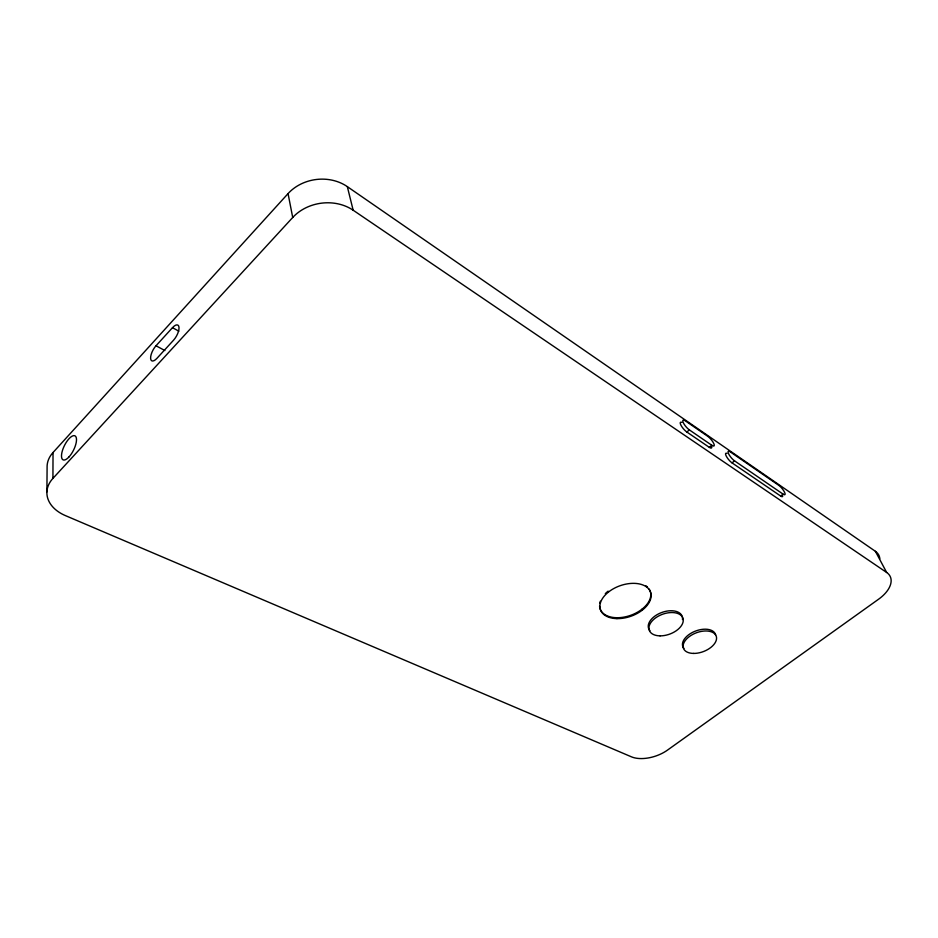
<?xml version="1.0" encoding="UTF-8"?>
<svg xmlns="http://www.w3.org/2000/svg" width="938" height="938" viewBox="0 0 938 938"><rect width="100%" height="100%" fill="white"/><g stroke="black" fill="none" stroke-linecap="round" stroke-linejoin="round"><path stroke-width="1.41" d="M875.377 551.298L886.668 572.485A29.582 16.497 -24.8 0 1 878.613 599.194L667.457 750.13A26.745 14.281 -18.4 0 1 631.485 756.849L65.449 515.619A39.314 26.932 0 0 1 52.927 478.392L53.032 452.515L288.06 193.603A41.565 35.269 -7.6 0 1 347.33 186.639L875.377 551.298A29.172 16.626 -25 0 1 879.844 558.743M46.9 491.899L47.111 465.975A38.634 26.932 0.7 0 1 53.032 452.515M156.001 345.77L172.486 327.679A10.06 4.057 -61.4 0 1 179.006 327.385A10.06 4.057 -61.4 0 1 173.565 340.177L156.927 358.351A9.978 3.998 -61.8 0 1 150.619 358.468A9.978 3.998 -61.8 0 1 156.001 345.77L164.865 350.531M52.927 478.392L292.715 217.487A42.386 35.433 -8.2 0 1 353.157 210.218L886.668 572.485M681.832 422.393A6.789 1.923 49.9 0 0 680.976 425.266A6.789 1.923 49.9 0 0 686.851 432.019L689.383 429.909L711.836 445.292A6.683 1.841 50.2 0 0 713.783 443.557A6.683 1.841 50.2 0 0 707.733 436.311L685.35 420.869A6.789 1.911 49.9 0 0 683.216 422.534A6.789 1.911 49.9 0 0 689.383 429.909M686.851 432.019L709.327 447.356L711.836 445.292M726.95 453.394A6.566 1.794 50.5 0 0 726.375 456.337A6.566 1.794 50.5 0 0 732.039 462.868L734.536 460.851L783.101 494.138A6.343 1.653 51.1 0 0 784.531 492.204A6.343 1.653 51.1 0 0 778.786 485.345L730.35 451.928A6.578 1.782 50.5 0 0 728.556 453.711A6.578 1.782 50.5 0 0 734.536 460.851M732.039 462.868L780.662 496.05L783.101 494.138M172.486 327.679L178.806 331.161M641.955 609.231L642.295 610.146M608.434 592.066L608.117 591.151A26.557 16.204 -19.4 0 0 605.303 593.672M347.33 186.639L353.157 210.218M288.06 193.603L292.715 217.487M683.931 648.428A17.447 10.037 -20.7 0 1 694.401 631.509A17.447 10.037 -20.7 0 1 715.659 634.885M649.917 630.664A17.857 10.564 -20.1 0 1 662.404 612.256A17.857 10.564 -20.1 0 1 682.477 619.549M711.672 446.664A6.672 1.864 50.2 0 1 709.327 447.356M782.691 495.968A6.343 1.665 51.1 0 1 780.662 496.05M649.178 589.123A26.557 16.204 -19.4 0 1 630.23 615.48A26.557 16.204 -19.4 0 1 599.581 606.1M599.734 603.509A26.557 16.204 -19.4 0 1 600.343 601.199M645.684 585.675A26.557 16.204 -19.4 0 1 647.525 587.141M69.119 456.806A13.402 5.1 -63.6 0 0 75.45 436.182A13.402 5.1 -63.6 0 0 62.436 450.545A13.402 5.1 -63.6 0 0 69.119 456.806M616.958 618.623A26.569 16.204 -19.4 0 0 650.714 592.605A26.569 16.204 -19.4 0 0 608.868 591.737A26.569 16.204 -19.4 0 0 616.958 618.623M660.059 635.858A17.881 10.553 -20.1 0 0 683.028 618.517A17.881 10.553 -20.1 0 0 655.158 618.212A17.881 10.553 -20.1 0 0 660.059 635.858M693.698 653.423A17.47 10.025 -20.6 0 0 716.386 636.668A17.47 10.025 -20.6 0 0 689.442 636.492A17.47 10.025 -20.6 0 0 693.698 653.423"/></g></svg>
